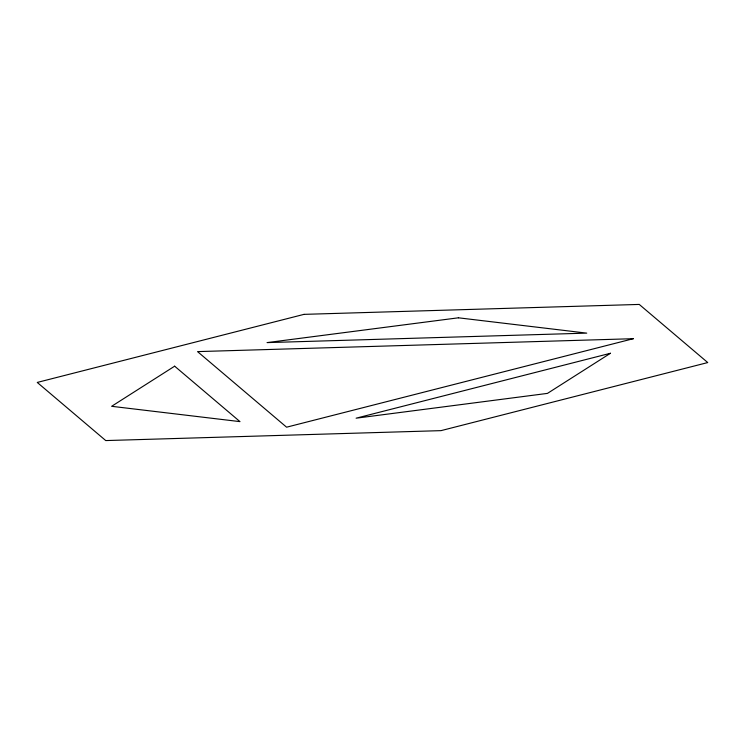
<?xml version="1.0" encoding="UTF-8"?>
<svg xmlns="http://www.w3.org/2000/svg" width="745" height="745" viewBox="0 0 745 745"><rect width="100%" height="100%" fill="white"/><g stroke="black" fill="none" stroke-linecap="round" stroke-linejoin="round"><path stroke-width="1.12" d="M174.647 366.186L111.638 406.304L239.974 421.623L174.647 366.186M610.472 353.27L547.463 393.388L356.11 418.187L610.472 353.27M303.997 314.362L37.25 382.436L105.753 440.574L441.003 430.638L707.75 362.564L639.247 304.426L303.997 314.362M633.362 338.696L286.592 427.192L197.537 351.612L633.362 338.696M458.408 317.808L267.055 342.607L586.743 333.127L458.408 317.808"/></g></svg>
